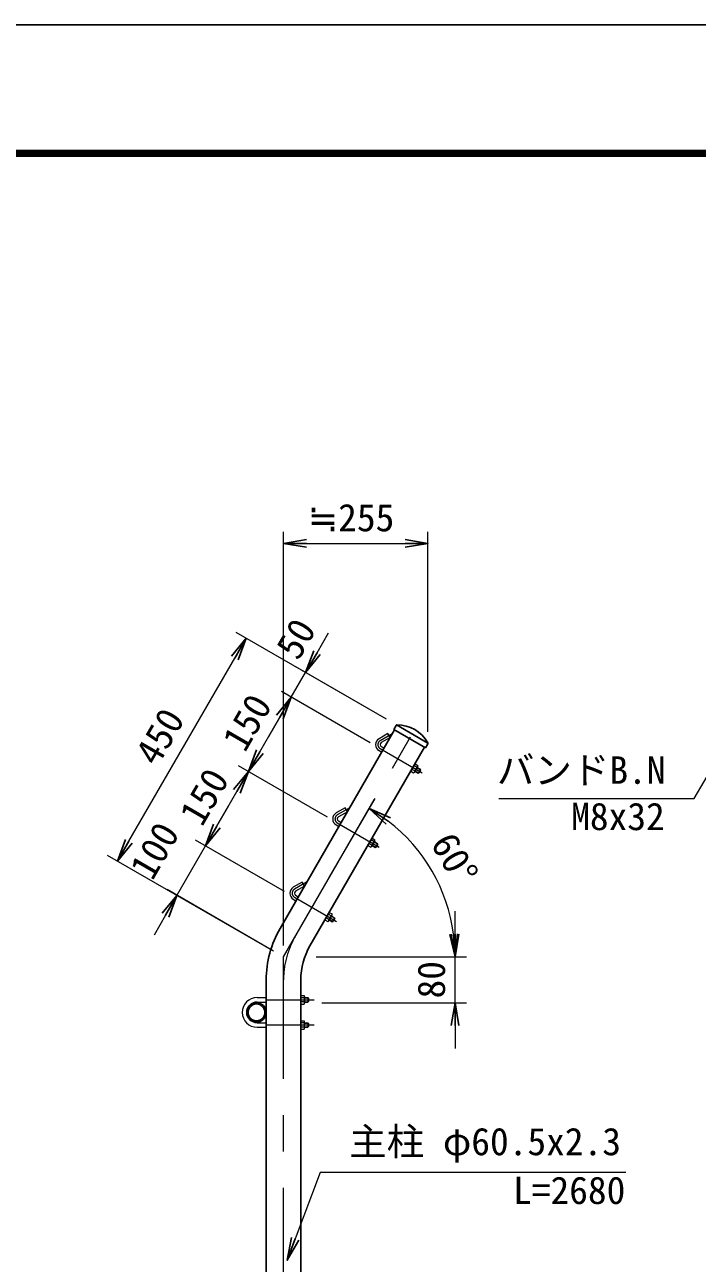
# Model space of a CAD drawing. Units: millimetres, scale not verified. Extents: x -4200 to 4200, y -2970 to 2970.
# Drawn here: x -346 to 830, y 805 to 2970 of the extents above; entities that cross this region are included whole.
import ezdxf
from ezdxf.enums import TextEntityAlignment as Align

# ---------------------------------------------------------------- set-up
doc = ezdxf.new("R2010")
doc.units = ezdxf.units.MM
doc.header["$LTSCALE"] = 10
doc.linetypes.add('USER1', pattern=[50.8, 31.75, -6.35, 6.35, -6.35])
for name, color, linetype, lineweight in [('0-0_D-STR1', 1, 'Continuous', 25), ('0-1_D-STR3', 3, 'Continuous', 13), ('0-2_D-BMK', 2, 'USER1', 13), ('0-3_D-STR-DIM', 7, 'Continuous', 13), ('0-9_D-STR-TXT', 7, 'Continuous', 13), ('0-C_D-TTL', 7, 'Continuous', 25)]:
    doc.layers.add(name, color=color, linetype=linetype, lineweight=lineweight)
doc.layers.add('0-4_0', color=7, linetype='Continuous')
doc.styles.add('ＭＳ ゴシック', font='')
doc.styles.get('ＭＳ ゴシック').set_extended_font_data('MS Gothic')

# ---------------------------------------------------------------- blocks, each defined once
blk = doc.blocks.new('_Open')
at = {"layer": '0-4_0'}
blk.add_line((-10, 1.667), (0, 0), dxfattribs=at)
blk.add_lwpolyline([(-10, -1.667), (0, 0), (-10, 0)], dxfattribs=at)

msp = doc.modelspace()

# ---------------------------------------------------------------- linework, layer by layer
at = {"layer": '0-0_D-STR1'}
for p, q in [((301.15, 1737.27), (100.75, 1390.16)), ((303.58, 1745.17), (299.55, 1738.19)), ((355.15, 1706.09), (299.55, 1738.19)), ((359.36, 1714.05), (304.34, 1745.82)), ((359.18, 1713.07), (355.15, 1706.09)), ((153.14, 1359.91), (353.55, 1707.02)), ((76.6, 1300.03), (76.6, -889.77))]:
    msp.add_line(p, q, dxfattribs=at)
msp.add_lwpolyline([(76.6, -889.77), (137.1, -889.77), (137.1, 1300.03)], dxfattribs=at)
for radius in [17, 14.7]:
    msp.add_circle((59.6, 1243.23), radius, dxfattribs=at)
for centre, radius, start, end in [((304.88, 1744.42), 1.5, 90.85073, 150), ((305.76, 1684.76), 61.17, 29.14927, 90.85073), ((357.88, 1713.82), 1.5, 330, 29.14927), ((256.85, 1300.03), 180.25, 150, 180), ((256.85, 1300.03), 119.75, 150, 180)]:
    msp.add_arc(centre, radius, start, end, dxfattribs=at)
at = {"layer": '0-1_D-STR3'}
for p, q in [((289.45, 1730.85), (273.86, 1721.85)), ((293.45, 1723.92), (277.86, 1714.92)), ((293.45, 1723.92), (289.45, 1730.85)), ((273.86, 1701.07), (278.65, 1698.3)), ((277.86, 1707.99), (282.65, 1705.23)), ((336.8, 1678.01), (329.3, 1665.02)), ((336.19, 1665.36), (331.17, 1668.26)), ((339.94, 1671.86), (334.92, 1674.76)), ((341.64, 1673.39), (335.85, 1663.37)), ((336.8, 1678.01), (341.82, 1675.11)), ((340.33, 1671.12), (346.36, 1667.64)), ((340.68, 1671.73), (346.1, 1668.59)), ((346.1, 1668.59), (342.1, 1661.67)), ((346.54, 1666.95), (346.1, 1668.59)), ((329.3, 1665.02), (334.32, 1662.12)), ((336.68, 1664.8), (342.1, 1661.67)), ((337.03, 1665.4), (343.06, 1661.92)), ((342.1, 1661.67), (343.74, 1662.1)), ((346.54, 1666.95), (343.74, 1662.1)), ((346.54, 1666.95), (343.74, 1662.1)), ((214.45, 1600.95), (198.86, 1591.95)), ((218.45, 1594.02), (202.86, 1585.02)), ((218.45, 1594.02), (214.45, 1600.95)), ((198.86, 1571.16), (203.65, 1568.39)), ((202.86, 1578.09), (207.65, 1575.32)), ((261.8, 1548.1), (254.3, 1535.11)), ((261.19, 1535.46), (256.17, 1538.36)), ((264.94, 1541.96), (259.92, 1544.86)), ((266.64, 1543.49), (260.85, 1533.47)), ((261.8, 1548.1), (266.82, 1545.2)), ((265.33, 1541.22), (271.36, 1537.73)), ((265.68, 1541.82), (271.1, 1538.69)), ((271.1, 1538.69), (267.1, 1531.76)), ((271.54, 1537.05), (271.1, 1538.69)), ((254.3, 1535.11), (259.32, 1532.21)), ((261.68, 1534.89), (267.1, 1531.76)), ((262.03, 1535.5), (268.06, 1532.02)), ((267.1, 1531.76), (268.74, 1532.2)), ((271.54, 1537.05), (268.74, 1532.2)), ((271.54, 1537.05), (268.74, 1532.2)), ((139.45, 1471.04), (123.86, 1462.04)), ((143.45, 1464.11), (127.86, 1455.11)), ((143.45, 1464.11), (139.45, 1471.04)), ((123.86, 1441.26), (128.65, 1438.49)), ((127.86, 1448.19), (132.65, 1445.42)), ((186.8, 1418.2), (179.3, 1405.21)), ((186.19, 1405.56), (181.17, 1408.46)), ((189.94, 1412.05), (184.92, 1414.95)), ((191.64, 1413.58), (185.85, 1403.56)), ((186.8, 1418.2), (191.82, 1415.3)), ((190.33, 1411.31), (196.36, 1407.83)), ((190.68, 1411.92), (196.1, 1408.79)), ((196.1, 1408.79), (192.1, 1401.86)), ((196.54, 1407.15), (196.1, 1408.79)), ((179.3, 1405.21), (184.32, 1402.31)), ((186.68, 1404.99), (192.1, 1401.86)), ((187.03, 1405.6), (193.06, 1402.11)), ((192.1, 1401.86), (193.74, 1402.3)), ((196.54, 1407.15), (193.74, 1402.3)), ((196.54, 1407.15), (193.74, 1402.3)), ((60.6, 1269.23), (76.6, 1269.23)), ((60.6, 1261.23), (76.6, 1261.23)), ((137.1, 1272.73), (142.9, 1272.73)), ((137.1, 1272.73), (137.1, 1257.73)), ((142.9, 1268.98), (137.1, 1268.98)), ((142.9, 1261.48), (137.1, 1261.48)), ((137.1, 1257.73), (142.9, 1257.73)), ((143.6, 1271.15), (143.6, 1259.58)), ((143.6, 1269.23), (149.4, 1269.23)), ((143.6, 1268.53), (150.1, 1268.53)), ((143.6, 1261.93), (150.1, 1261.93)), ((143.6, 1261.23), (149.4, 1261.23)), ((149.4, 1261.23), (150.6, 1262.43)), ((150.6, 1268.03), (150.6, 1262.43)), ((60.6, 1225.23), (76.6, 1225.23)), ((60.6, 1217.23), (76.6, 1217.23)), ((142.9, 1224.98), (137.1, 1224.98)), ((142.9, 1217.48), (137.1, 1217.48)), ((137.1, 1213.73), (142.9, 1213.73)), ((143.6, 1215.31), (143.6, 1226.87)), ((143.6, 1225.23), (149.4, 1225.23)), ((143.6, 1224.53), (150.1, 1224.53)), ((143.6, 1217.93), (150.1, 1217.93)), ((143.6, 1217.23), (149.4, 1217.23)), ((150.6, 1224.03), (149.4, 1225.23)), ((149.4, 1225.23), (149.4, 1217.23)), ((149.4, 1217.23), (150.6, 1218.43)), ((150.6, 1224.03), (150.6, 1218.43))]:
    msp.add_line(p, q, dxfattribs=at)
for points in [[(150.6, 1268.03), (149.4, 1269.23), (149.4, 1261.23)], [(137.1, 1213.73), (137.1, 1228.73), (142.9, 1228.73)]]:
    msp.add_lwpolyline(points, dxfattribs=at)
for centre, radius, start, end in [((279.86, 1711.46), 12, 120, 240), ((279.86, 1711.46), 4, 120, 240), ((329.67, 1673.46), 10.39, 308.85295, 351.14705), ((339.06, 1674.53), 2.81, 288.21899, 11.78101), ((333.38, 1664.82), 2.86, 289.0514, 10.9486), ((204.86, 1581.55), 12, 120, 240), ((204.86, 1581.55), 4, 120, 240), ((254.67, 1543.56), 10.39, 308.85295, 351.14705), ((264.06, 1544.63), 2.81, 288.21899, 11.78101), ((258.38, 1534.92), 2.86, 289.0514, 10.9486), ((129.86, 1451.65), 12, 120, 240), ((129.86, 1451.65), 4, 120, 240), ((179.67, 1413.65), 10.39, 308.85295, 351.14705), ((189.06, 1414.72), 2.81, 288.21899, 11.78101), ((183.38, 1405.01), 2.86, 289.0514, 10.9486), ((60.6, 1243.23), 26, 90, 270), ((60.6, 1243.23), 18, 90, 270), ((133.2, 1265.23), 10.39, 338.85295, 21.14705), ((140.8, 1270.85), 2.81, 318.21899, 41.78101), ((140.74, 1259.6), 2.86, 319.0514, 40.9486), ((133.2, 1221.23), 10.39, 338.85295, 21.14705), ((140.74, 1226.85), 2.86, 319.0514, 40.9486), ((140.8, 1215.6), 2.81, 318.21899, 41.78101)]:
    msp.add_arc(centre, radius, start, end, dxfattribs=at)
at = {"layer": '0-2_D-BMK'}
for p, q in [((106.85, 1340.23), (339.35, 1742.93)), ((296.82, 1730.49), (275.86, 1718.39)), ((275.86, 1704.53), (349.37, 1662.08)), ((221.82, 1600.59), (200.86, 1588.48)), ((200.86, 1574.63), (274.37, 1532.18)), ((146.82, 1470.68), (125.86, 1458.58)), ((125.86, 1444.72), (199.37, 1402.28)), ((106.85, -904.77), (106.85, 1340.23)), ((76.6, 1265.23), (160.19, 1265.23)), ((76.6, 1221.23), (160.19, 1221.23))]:
    msp.add_line(p, q, dxfattribs=at)
for centre, radius, start, end in [((279.86, 1711.46), 8, 120, 240), ((204.86, 1581.55), 8, 120, 240), ((129.86, 1451.65), 8, 120, 240), ((256.85, 1300.03), 150, 150, 180)]:
    msp.add_arc(centre, radius, start, end, dxfattribs=at)
at = {"layer": '0-3_D-STR-DIM'}
for p, q in [((106.85, 1360.23), (106.85, 2083.29)), ((359.38, 1733.81), (359.38, 2083.29)), ((146.85, 2063.29), (319.38, 2063.29)), ((287.02, 1755.82), (24.19, 1907.56)), ((165.44, 1872.2), (185.44, 1906.85)), ((-163.49, 1542.49), (21.51, 1862.92)), ((287.02, 1755.82), (128.12, 1847.56)), ((120.44, 1794.26), (145.44, 1837.56)), ((258.54, 1714.53), (103.12, 1804.26)), ((258.54, 1714.53), (103.12, 1804.26)), ((65.44, 1699), (100.44, 1759.62)), ((100.44, 1759.62), (80.44, 1724.98)), ((183.54, 1584.63), (28.12, 1674.36)), ((183.54, 1584.63), (28.12, 1674.36)), ((-9.56, 1569.1), (25.44, 1629.72)), ((-9.56, 1569.1), (10.44, 1603.74)), ((186.25, 1477.75), (266.85, 1617.35)), ((108.54, 1454.72), (-46.88, 1544.45)), ((108.54, 1454.72), (-46.88, 1544.45)), ((89.53, 1350.23), (-200.81, 1517.85)), ((-79.56, 1447.85), (-29.56, 1534.45)), ((89.53, 1350.23), (-96.88, 1457.85)), ((-99.56, 1413.21), (-119.56, 1378.57)), ((406.85, 1380.23), (406.85, 1420.23)), ((164.05, 1340.23), (426.85, 1340.23)), ((380.53, 1340.23), (426.85, 1340.23)), ((406.85, 1260.23), (406.85, 1340.23)), ((174.1, 1260.23), (426.85, 1260.23)), ((406.85, 1220.23), (406.85, 1180.23))]:
    msp.add_line(p, q, dxfattribs=at)
msp.add_arc((106.85, 1340.23), 300, 7.64511, 52.35489, dxfattribs=at)
at = {"layer": '0-9_D-STR-TXT'}
for points in [[(483.21, 1616.99), (824.99, 1616.99), (904.87, 1752.79)], [(705.35, 963.05), (170.67, 963.05), (113.98, 811.71)]]:
    msp.add_lwpolyline(points, dxfattribs=at)
at = {"layer": '0-C_D-TTL', "color": 2}
msp.add_lwpolyline([(-4199.68, 2970.23), (4200.32, 2970.23), (4200.32, -2969.77), (-4199.68, -2969.77)], close=True, dxfattribs=at)
at = {"layer": '0-C_D-TTL'}
for points in [[(-3929.68, 2750.23), (3930.32, 2750.23), (3930.32, -2749.77), (-3929.68, -2749.77)], [(-3927.18, 2747.73), (3927.82, 2747.73), (3927.82, -2747.27), (-3927.18, -2747.27)], [(-3924.68, 2745.23), (3925.32, 2745.23), (3925.32, -2744.77), (-3924.68, -2744.77)], [(-3922.18, 2742.73), (3922.82, 2742.73), (3922.82, -2742.27), (-3922.18, -2742.27)], [(-3919.68, 2740.23), (3920.32, 2740.23), (3920.32, -2739.77), (-3919.68, -2739.77)]]:
    msp.add_lwpolyline(points, close=True, dxfattribs=at)

# ---------------------------------------------------------------- block references
at = {"layer": '0-3_D-STR-DIM', "xscale": 4, "yscale": 4}
for p, rotation in [((106.85, 2063.29), 180), ((41.51, 1897.56), 60), ((145.44, 1837.56), 240), ((120.44, 1794.26), 60), ((120.44, 1794.26), 60), ((45.44, 1664.36), 240), ((45.44, 1664.36), 60), ((256.85, 1600.03), 146.17745), ((-29.56, 1534.45), 240), ((-29.56, 1534.45), 240), ((-183.49, 1507.85), 240), ((-79.56, 1447.85), 60), ((406.85, 1340.23), 273.82255), ((406.85, 1340.23), 270), ((406.85, 1260.23), 90)]:
    msp.add_blockref('_Open', p, dxfattribs=dict(at, rotation=rotation))
msp.add_blockref('_Open', (359.38, 2063.29), dxfattribs=at)
at = {"layer": '0-9_D-STR-TXT', "xscale": 4, "yscale": 4, "rotation": 249.46512}
msp.add_blockref('_Open', (113.28, 809.84), dxfattribs=at)

# ---------------------------------------------------------------- texts
at = {"layer": '0-3_D-STR-DIM', "style": 'ＭＳ ゴシック'}
msp.add_text('≒255', height=48.09, dxfattribs=at).set_placement((149.21, 2070.04), align=Align.BOTTOM_LEFT)
for s, rotation, p in [('50', 60, (145.27, 1849.3)), ('150', 60, (51.77, 1688.82)), ('450', 60, (-101.08, 1664.08)), ('150', 60, (-23.23, 1558.92)), ('100', 60, (-109.98, 1464.66)), ('60°', 300, (350.48, 1531.75)), ('80', 90, (403.71, 1267.6))]:
    msp.add_text(s, height=48.09, rotation=rotation, dxfattribs=at).set_placement(p, align=Align.BOTTOM_LEFT)
at = {"layer": '0-9_D-STR-TXT', "style": 'ＭＳ ゴシック'}
for s, p in [('バンドB.N', (479.91, 1628.56)), ('M8x32', (609.85, 1547.54)), ('主柱 φ60.5x2.3', (221.59, 979.07)), ('L=2680', (508.28, 893.72))]:
    msp.add_text(s, height=48.09, dxfattribs=at).set_placement(p, align=Align.BOTTOM_LEFT)

doc.saveas('drawing.dxf')
